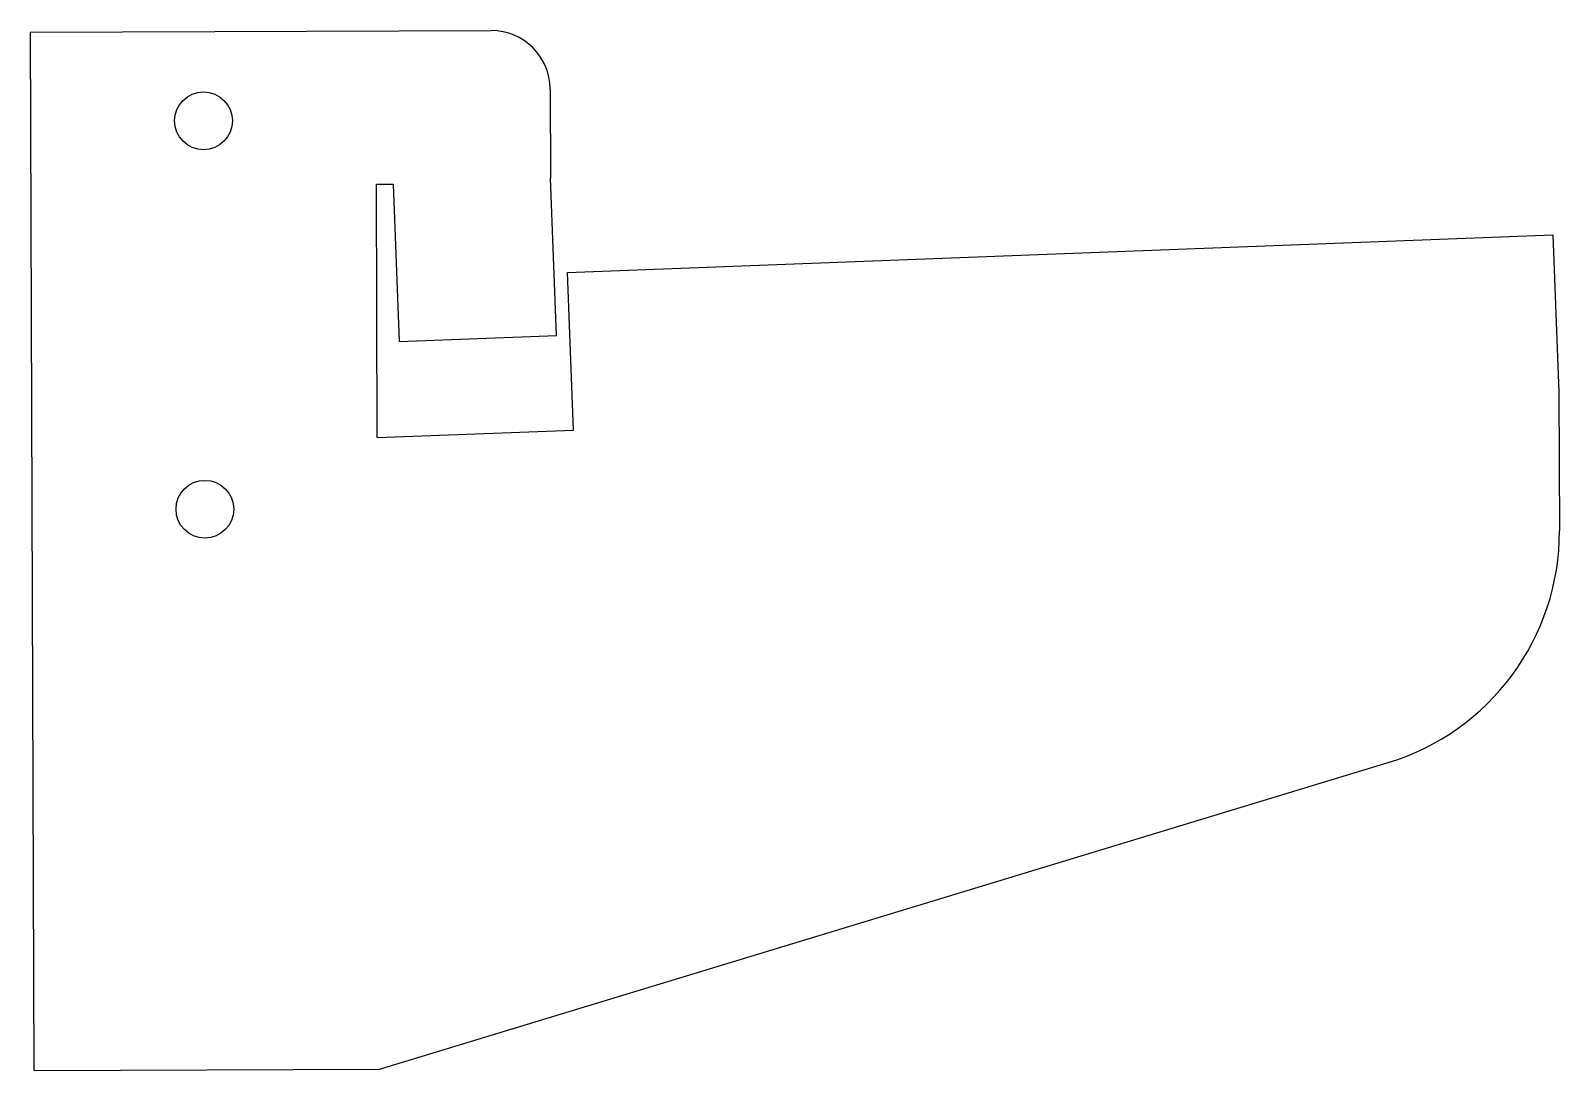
# Model space of a CAD drawing. Header units: millimetres. Extents: x -63 to 83, y -45 to 54.
import ezdxf

# ---------------------------------------------------------------- set-up
doc = ezdxf.new("R2010")
doc.units = ezdxf.units.MM
doc.layers.add('Body', color=7, linetype='CONTINUOUS')

msp = doc.modelspace()

# ---------------------------------------------------------------- linework, layer by layer
at = {"layer": 'Body'}
for p, q in [((-62.5752, 54.1954), (-18.6755, 54.3486)), ((-62.5752, 54.1954, 1.8), (-18.6755, 54.3486, 1.8)), ((-62.5752, 54.1954, 1.8), (-18.6755, 54.3486, 1.8)), ((-62.5752, 54.1954), (-18.6755, 54.3486)), ((-62.5752, 54.1954), (-62.5752, 54.1954, 1.8)), ((-62.23, -44.704), (-62.5752, 54.1954)), ((-62.23, -44.704, 1.8), (-62.5752, 54.1954, 1.8)), ((-62.23, -44.704), (-62.5752, 54.1954)), ((-62.23, -44.704, 1.8), (-62.5752, 54.1954, 1.8)), ((-62.5752, 54.1954), (-62.5752, 54.1954, 1.8)), ((-18.6755, 54.3486), (-18.6755, 54.3486, 1.8)), ((-18.6755, 54.3486), (-18.6755, 54.3486, 1.8)), ((-13.0685, 48.7807), (-13.0685, 48.7807, 1.8)), ((-13.0685, 48.7807), (-13.0685, 48.7807, 1.8)), ((-13.0685, 48.7807), (-13.0389, 40.292)), ((-13.0685, 48.7807, 1.8), (-13.0389, 40.292, 1.8)), ((-13.0685, 48.7807), (-13.0389, 40.292)), ((-13.0685, 48.7807, 1.8), (-13.0389, 40.292, 1.8)), ((-43.3457, 45.7625), (-43.3457, 45.7625, 1.8)), ((-43.3457, 45.7625), (-43.3457, 45.7625, 1.8)), ((-29.6245, 39.7103), (-28.037, 39.7159)), ((-29.6245, 39.7103, 1.8), (-28.037, 39.7159, 1.8)), ((-29.6245, 39.7103), (-28.037, 39.7159)), ((-29.6245, 39.7103, 1.8), (-28.037, 39.7159, 1.8)), ((-29.6245, 39.7103), (-29.6245, 39.7103, 1.8)), ((-29.5402, 15.5813), (-29.6245, 39.7103)), ((-29.5402, 15.5813, 1.8), (-29.6245, 39.7103, 1.8)), ((-29.6245, 39.7103), (-29.6245, 39.7103, 1.8)), ((-29.5402, 15.5813), (-29.6245, 39.7103)), ((-29.5402, 15.5813, 1.8), (-29.6245, 39.7103, 1.8)), ((-28.037, 39.7159), (-28.037, 39.7159, 1.8)), ((-28.037, 39.7159), (-27.4608, 24.7178)), ((-28.037, 39.7159, 1.8), (-27.4608, 24.7178, 1.8)), ((-28.037, 39.7159), (-28.037, 39.7159, 1.8)), ((-28.037, 39.7159), (-27.4608, 24.7178)), ((-28.037, 39.7159, 1.8), (-27.4608, 24.7178, 1.8)), ((-13.0389, 40.292), (-13.0389, 40.292, 1.8)), ((-13.0389, 40.292), (-13.0389, 40.292, 1.8)), ((-12.4627, 25.294), (-13.0389, 40.292)), ((-12.4627, 25.294, 1.8), (-13.0389, 40.292, 1.8)), ((-12.4627, 25.294), (-13.0389, 40.292)), ((-12.4627, 25.294, 1.8), (-13.0389, 40.292, 1.8)), ((-11.42, 31.2976), (82.493, 34.9054)), ((-11.42, 31.2976, 1.8), (82.493, 34.9054, 1.8)), ((-11.42, 31.2976), (82.493, 34.9054)), ((-11.42, 31.2976, 1.8), (82.493, 34.9054, 1.8)), ((82.493, 34.9054), (82.493, 34.9054, 1.8)), ((82.493, 34.9054), (82.493, 34.9054, 1.8)), ((82.493, 34.9054), (83.0692, 19.9073)), ((82.493, 34.9054, 1.8), (83.0692, 19.9073, 1.8)), ((82.493, 34.9054), (83.0692, 19.9073)), ((82.493, 34.9054, 1.8), (83.0692, 19.9073, 1.8)), ((-11.42, 31.2976), (-11.42, 31.2976, 1.8)), ((-10.8438, 16.2996), (-11.42, 31.2976)), ((-10.8438, 16.2996, 1.8), (-11.42, 31.2976, 1.8)), ((-11.42, 31.2976), (-11.42, 31.2976, 1.8)), ((-10.8438, 16.2996), (-11.42, 31.2976)), ((-10.8438, 16.2996, 1.8), (-11.42, 31.2976, 1.8)), ((-27.4608, 24.7178), (-12.4627, 25.294)), ((-27.4608, 24.7178, 1.8), (-12.4627, 25.294, 1.8)), ((-27.4608, 24.7178), (-12.4627, 25.294)), ((-27.4608, 24.7178, 1.8), (-12.4627, 25.294, 1.8)), ((-12.4627, 25.294), (-12.4627, 25.294, 1.8)), ((-12.4627, 25.294), (-12.4627, 25.294, 1.8)), ((-27.4608, 24.7178), (-27.4608, 24.7178, 1.8)), ((-27.4608, 24.7178), (-27.4608, 24.7178, 1.8)), ((83.0692, 19.9073), (83.0692, 19.9073, 1.8)), ((83.0692, 19.9073), (83.0692, 19.9073, 1.8)), ((83.0692, 19.9073), (83.1153, 6.70366)), ((83.0692, 19.9073, 1.8), (83.1153, 6.70366, 1.8)), ((83.0692, 19.9073), (83.1153, 6.70366)), ((83.0692, 19.9073, 1.8), (83.1153, 6.70366, 1.8)), ((-29.5402, 15.5813), (-10.8438, 16.2996)), ((-29.5402, 15.5813, 1.8), (-10.8438, 16.2996, 1.8)), ((-29.5402, 15.5813), (-10.8438, 16.2996)), ((-29.5402, 15.5813, 1.8), (-10.8438, 16.2996, 1.8)), ((-10.8438, 16.2996), (-10.8438, 16.2996, 1.8)), ((-10.8438, 16.2996), (-10.8438, 16.2996, 1.8)), ((-29.5402, 15.5813), (-29.5402, 15.5813, 1.8)), ((-29.5402, 15.5813), (-29.5402, 15.5813, 1.8)), ((-43.2165, 8.7627), (-43.2165, 8.7627, 1.8)), ((-43.2165, 8.7627), (-43.2165, 8.7627, 1.8)), ((83.1153, 6.70366), (83.1153, 6.70366, 1.8)), ((83.1153, 6.70366), (83.1153, 6.70366, 1.8)), ((-29.3302, -44.5892), (66.8013, -15.3834)), ((-29.3302, -44.5892, 1.8), (66.8013, -15.3834, 1.8)), ((-29.3302, -44.5892), (66.8013, -15.3834)), ((-29.3302, -44.5892, 1.8), (66.8013, -15.3834, 1.8)), ((66.8013, -15.3834), (66.8013, -15.3834, 1.8)), ((66.8013, -15.3834), (66.8013, -15.3834, 1.8)), ((-62.23, -44.704), (-29.3302, -44.5892)), ((-62.23, -44.704, 1.8), (-29.3302, -44.5892, 1.8)), ((-62.23, -44.704), (-29.3302, -44.5892)), ((-62.23, -44.704, 1.8), (-29.3302, -44.5892, 1.8)), ((-62.23, -44.704), (-62.23, -44.704, 1.8)), ((-62.23, -44.704), (-62.23, -44.704, 1.8)), ((-29.3302, -44.5892), (-29.3302, -44.5892, 1.8)), ((-29.3302, -44.5892), (-29.3302, -44.5892, 1.8))]:
    msp.add_line(p, q, dxfattribs=at)
for centre in [(-46.0957, 45.7529), (-46.0957, 45.7529), (-46.0957, 45.7529), (-46.0957, 45.7529), (-45.9665, 8.7531), (-45.9665, 8.7531), (-45.9665, 8.7531), (-45.9665, 8.7531)]:
    msp.add_circle(centre, 2.75, dxfattribs=at)
for centre, radius, start, end in [((-18.656, 48.7612), 5.5875, 0.2, 90.2), ((-18.656, 48.7612, 1.8), 5.5875, 0.2, 90.2), ((-18.656, 48.7612), 5.5875, 0.2, 90.2), ((-18.656, 48.7612, 1.8), 5.5875, 0.2, 90.2), ((60.1154, 6.62338), 23, -73.1007, 0.2), ((60.1154, 6.62338, 1.8), 23, -73.1007, 0.2), ((60.1154, 6.62338), 23, -73.1007, 0.2), ((60.1154, 6.62338, 1.8), 23, -73.1007, 0.2)]:
    msp.add_arc(centre, radius, start, end, dxfattribs=at)

doc.saveas('drawing.dxf')
